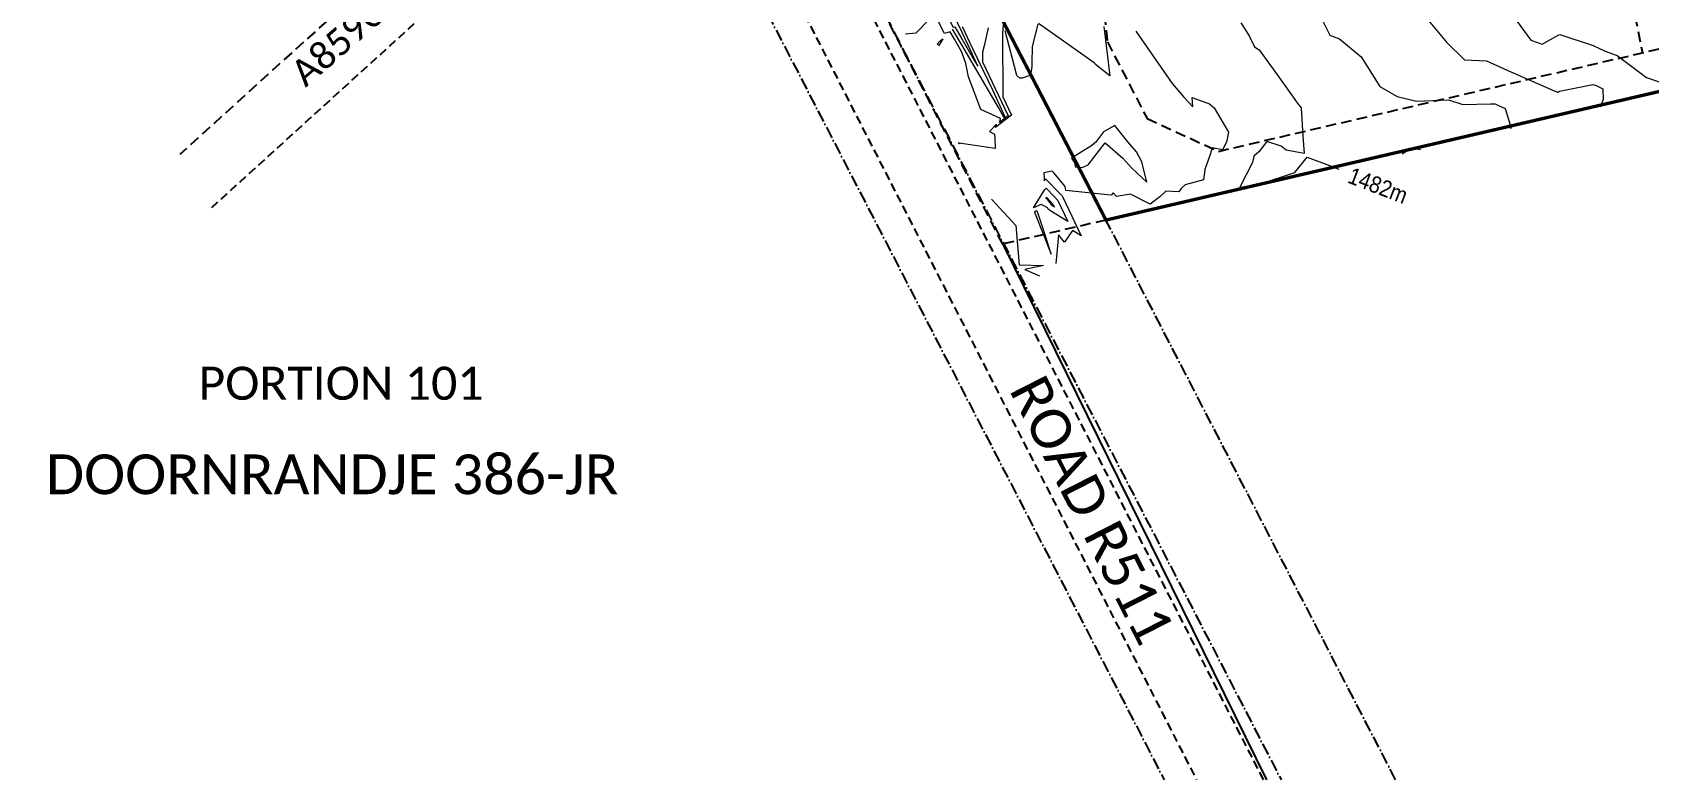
# Model space of a CAD drawing. Header units: metres. Extents: x 5688 to 19740, y -52 to 3406.
# Drawn here: x 7113.7 to 7601.2, y 399.4 to 625 of the extents above; entities that cross this region are included whole.
import ezdxf
from ezdxf.enums import TextEntityAlignment as Align

# ---------------------------------------------------------------- set-up
doc = ezdxf.new("R2010")
doc.units = ezdxf.units.M
for name, pattern in [('$RECOVER_240322110956-0', [0]), ('ACAD_ISO10W100', [18, 12, -3, 0, -3]), ('DASHED', [19.05, 12.7, -6.35]), ('HIDDEN', [9.525, 6.35, -3.175])]:
    doc.linetypes.add(name, pattern=pattern)
for name, color, linetype in [('CENTRELINES', 7, 'Continuous'), ('Contours', 7, 'Continuous'), ('DORPNAAM', 7, 'Continuous'), ('ERFNOMMER', 7, 'Continuous'), ('LINES', 7, 'Continuous'), ('PWV_RESERVES', 7, 'Continuous'), ('SERV', 7, 'Continuous'), ('SITE', 7, 'Continuous'), ('STRAATNAME', 7, 'Continuous')]:
    doc.layers.add(name, color=color, linetype=linetype)
doc.styles.add('CALIBRII', font='calibri.ttf')
doc.styles.add('MM-STANDARD', font='', dxfattribs={"height": 1})
doc.styles.add('Text_Style_1', font='calibri.ttf')
doc.styles.get('MM-STANDARD').set_extended_font_data('MM-STANDARD')

# ---------------------------------------------------------------- blocks, each defined once
blk = doc.blocks.new('CONTOURS-CG')
at = {"layer": 'Contours', "color": 253, "lineweight": 9, "true_color": 0xa1a3a5}
for points, elevation in [([(31373.72, -549.89), (31380.94, -559.57), (31384.29, -560.84), (31389.37, -558), (31389.68, -557.94), (31399.71, -561.17), (31403.31, -562.94), (31406.91, -564.21), (31406.93, -564.22), (31415.75, -570.86), (31415.75, -570.86), (31419.64, -572.18)], 1480.5), ([(31341.42, -543.18), (31355.47, -560.17), (31360.88, -565.57), (31367.58, -565.88), (31373.92, -568.75), (31387.79, -574.8), (31388.99, -575.26), (31389, -575.26), (31389.54, -574.96), (31399.57, -572.95), (31400.6, -573.29), (31402.6, -574.27), (31402.69, -577.54), (31401.77, -579.8)], 1481), ([(31316.43, -550.45), (31320.27, -558.13), (31320.28, -558.13), (31323.18, -559.16), (31329.72, -564.66), (31335.38, -573.59), (31335.38, -573.59), (31340.64, -576.58), (31346.43, -577.99), (31356.11, -577.61), (31356.11, -577.61), (31360.39, -578.99), (31368.76, -578.81), (31370.12, -578.87), (31370.93, -579.24), (31373.2, -580.23), (31374.97, -586.17), (31374.97, -586.17)], 1481.5), ([(31293.48, -554.41), (31295.48, -557.47), (31296.02, -558.54), (31297.56, -561.6), (31297.58, -561.62), (31299, -562.5), (31304.52, -570.17), (31310.2, -578.27), (31310.34, -578.44), (31310.34, -578.44), (31311.62, -580.01), (31312.16, -588.59), (31312.53, -593.81), (31307.08, -592.78), (31305.64, -591.57), (31301.31, -590.16), (31298.89, -593.3), (31297.31, -594.6), (31296.92, -596.53), (31293.17, -604.02), (31298.61, -603.18), (31298.8, -603.14), (31309.74, -599.59), (31313.45, -594.91), (31320.23, -597.4), (31322.99, -598.57), (31322.99, -598.57)], 1482), ([(31261.77, -556.89), (31272.75, -572.69), (31276.28, -576.84), (31278.92, -579.76), (31278.78, -576.95), (31283.98, -578.82), (31285.38, -580.06), (31289.71, -587.33), (31289.1, -590.38), (31287.92, -592.72), (31284.79, -592.14), (31284.79, -592.14), (31284.22, -594.14), (31282.62, -598.69), (31282.61, -598.72), (31282.14, -601.74), (31276.7, -603.26), (31275.4, -604.34), (31274.75, -605.43), (31270.83, -605.14), (31269, -606.92), (31266.12, -609.1), (31260.19, -606.04), (31255.98, -606.77), (31255.98, -606.77), (31254.89, -605.73), (31254.43, -606.31), (31254.28, -606.38), (31240.61, -604.96), (31240.48, -603.75), (31237.1, -599.78), (31236.55, -599.11), (31234.02, -599.61), (31234.11, -601.08), (31234.14, -602.1), (31234.53, -601.49), (31239.1, -606.11), (31239.52, -606.55), (31239.7, -606.75), (31245.27, -618.7), (31243.66, -617.66), (31242.7, -617.04), (31242.7, -617.04), (31240.29, -620.58), (31238.43, -618.39), (31237.95, -623.87), (31237.69, -627.03)], 1482.5), ([(31252.08, -555.49), (31253.92, -570.4), (31249.65, -566.93), (31249.44, -566.59), (31249.25, -566.42), (31232.44, -554.62)], 1483), ([(31232.2, -554.73), (31230.54, -561.48), (31230.36, -566.52), (31230.45, -567.53), (31230.25, -569.01), (31229.76, -570.26), (31227.44, -571.11), (31226.83, -571.04), (31225.92, -570.23), (31225.2, -567.59), (31222.33, -556.79)], 1483), ([(31221.78, -554.94), (31221.55, -557.52), (31221.64, -576.74), (31224.23, -582.2), (31219.57, -585.91), (31219.43, -585.98), (31219.46, -585.82), (31219.7, -585.01), (31217.63, -587.18), (31219.12, -587.99), (31219.2, -589.26), (31219.3, -592.35), (31208.45, -590.67), (31208.59, -590.89), (31208.21, -590.49)], 1483), ([(31217.25, -555.86), (31216.05, -561.33), (31215.48, -563.23), (31215.5, -566.11), (31223.24, -582.45), (31220.69, -584.46), (31220.81, -583.8), (31220.96, -583.3), (31215.05, -580.55), (31215.05, -580.55), (31211.28, -570.69), (31210.48, -566.68), (31209.34, -563.2), (31207.09, -559.29), (31205.78, -557.06), (31204.11, -557.61), (31201.97, -553.44)], 1483.5), ([(31199.42, -553.39), (31195.44, -557.51), (31192.26, -557.8)], 1483.5), ([(31209.35, -555.47), (31212.52, -562.15), (31218.6, -574.78), (31222.25, -582.7), (31221.94, -582.94), (31221.97, -582.8), (31220.31, -579.92), (31209.29, -561), (31206.46, -556.3)], 1484), ([(31189.53, -525.39), (31189.53, -525.39), (31190.75, -525.33), (31193.87, -530.88), (31196.84, -536.47), (31197.02, -536.81), (31204.36, -551.22), (31206.71, -555.68), (31207.15, -555.54), (31209.3, -559.21), (31212.67, -565.11), (31214.15, -567.49), (31211.2, -561.08), (31208.55, -555.56), (31208.08, -554.65), (31208.05, -554.61), (31203.97, -545.74), (31200.48, -536.59), (31194.8, -523.92), (31189.53, -525.39)], 1484.5), ([(31201.87, -560.81), (31201.87, -560.81), (31202.65, -559.86), (31203.53, -559.22), (31202.31, -561.24), (31201.87, -560.81)], 1483.5), ([(31242.33, -595.23), (31242.33, -595.24), (31243.37, -596.78), (31243.48, -597.83), (31245.61, -598.05), (31247.4, -597.23), (31252.55, -590.55), (31257.87, -595.27), (31260.56, -598.2), (31260.57, -598.21), (31265.04, -602.48), (31265.04, -602.48), (31263.63, -596.38), (31261.93, -593.28), (31259.37, -590.32), (31255.39, -585.36), (31252.04, -587.23), (31249.57, -590.54), (31249.22, -590.84), (31248.36, -591.51), (31248.16, -591.65), (31242.33, -595.23)], 1483), ([(31373.75, -586.3), (31373.75, -586.3), (31373.71, -586.07), (31373.87, -585.51), (31374.96, -586.17)], 1481.5), ([(31342.08, -593.96), (31342.08, -593.96), (31343.48, -593.02), (31345.43, -592.34), (31347.62, -592.63)], 1482), ([(31233.26, -609.23), (31233.26, -609.24), (31230.88, -610.25), (31234.29, -604.65), (31234.69, -604.23), (31237.28, -606.85), (31238.27, -607.99), (31241.25, -614.36), (31235.88, -610.98), (31235.38, -610.57), (31235.09, -610.19), (31234.07, -609.59), (31233.26, -609.23)], 1483), ([(31218.24, -607.61), (31218.24, -607.61), (31225.59, -615.5), (31226.63, -627.37), (31233.9, -627.58), (31228.28, -628.8), (31232.74, -630.7)], 1482.5), ([(31234.76, -607.31), (31234.76, -607.31), (31234.59, -607.38), (31234.86, -606.97), (31235.03, -607.15), (31236.85, -609.22), (31237.22, -610.01), (31236.49, -609.54), (31234.88, -607.38), (31234.88, -607.38), (31234.81, -607.34), (31234.76, -607.31)], 1483.5), ([(31231.77, -611.16), (31231.17, -611.41), (31231.18, -611.57), (31236.28, -624.21), (31234.31, -618.05), (31232.28, -612.01), (31232, -611.26), (31231.77, -611.16)], 1482.5)]:
    blk.add_lwpolyline(points, dxfattribs=dict(at, elevation=elevation))
at = {"layer": 'Contours', "color": 253, "true_color": 0xa1a3a5, "style": 'MM-STANDARD', "width": 0.9}
blk.add_text('1482m', height=5, rotation=338.9887, dxfattribs=at).set_placement((31334.82, -603.48, 1481.73), align=Align.MIDDLE)

msp = doc.modelspace()

# ---------------------------------------------------------------- linework, layer by layer
at = {"layer": 'CENTRELINES', "color": 251, "linetype": 'ACAD_ISO10W100', "ltscale": 0.3, "true_color": 0x636466, "flags": 128}
msp.add_lwpolyline([(5688.805, 3103.893), (5948.409, 2861.028), (5991.976, 2819.703), (6036.694, 2774.403), (6105.899, 2695.952), (6161.525, 2623.912), (6196.729, 2571.239), (6229.17, 2521.008), (6802.209, 1622.221), (6978.978, 1344.418), (7091.058, 1161.872), (7184.897, 989.621), (7296.815, 773.514), (7348.564, 673.441), (7490.381, 399.383)], dxfattribs=at)
at = {"layer": 'DORPNAAM', "color": 251, "linetype": '$RECOVER_240322110956-0', "true_color": 0x636466}
msp.add_line((7406.403, 561.056), (7486.008, 399.381), dxfattribs=at)
at = {"layer": 'LINES', "color": 251, "linetype": 'HIDDEN', "ltscale": 0.5, "true_color": 0x636466}
msp.add_line((7206.038, 631.571), (7158.202, 588.056), dxfattribs=at)
for points in [[(7585.524, 1151.188), (7404.476, 1058.255), (7392.057, 1044.149), (7370.847, 983.836), (7371.968, 967.572), (7440.124, 835.332), (7456.962, 829.948), (7468.874, 806.837), (7463.489, 789.999), (7473.618, 770.347), (7436.588, 635.111), (7437.955, 622.142), (7449.937, 598.971), (7471.437, 589.045), (7644.427, 629.28)], [(7437.541, 568.298), (7406.403, 561.056), (7282.475, 802.72), (7184.986, 956.527), (7225.88, 977.518)], [(7593.421, 745.867), (7573.838, 741.802), (7599.371, 618.8)]]:
    msp.add_lwpolyline(points, dxfattribs=at)
at = {"layer": 'PWV_RESERVES', "color": 251, "linetype": 'ACAD_ISO10W100', "ltscale": 0.3, "true_color": 0x636466}
for points in [[(7524.892, 399.383), (7371.507, 695.993), (7363.777, 753.224), (7353.711, 772.756), (7315.896, 803.392), (7212.381, 1003.63), (7117.791, 1177.117), (7004.763, 1361.337), (6828.202, 1638.928), (6258.189, 2536.097), (6238.218, 2593.021), (6245.772, 2615.119), (6291.889, 2655.461), (6417.26, 2717.109), (6555.092, 2787.485), (6655.825, 2857.808), (6797.535, 2974.863), (6886.03, 3059.837), (6936.23, 3119.259), (7139.492, 3359.193)], [(5689.306, 3061.339), (5927.211, 2838.695), (5970.324, 2797.787), (6014.066, 2753.46), (6082.013, 2676.408), (6136.361, 2605.998), (6170.832, 2554.402), (6203.083, 2504.447), (6775.916, 1605.637), (6952.488, 1328.036), (7063.986, 1146.366), (7157.256, 975.09), (7266.569, 763.921), (7275.129, 703.82), (7292.696, 685.446), (7322.89, 654.971), (7455.093, 399.383)]]:
    msp.add_lwpolyline(points, dxfattribs=at)
at = {"layer": 'SERV', "color": 251, "linetype": 'DASHED', "ltscale": 0.2, "true_color": 0x636466}
for p, q in [((7485.061, 399.383), (7315.549, 730.564)), ((7167.827, 572.088), (7310.244, 701.427)), ((7310.244, 701.427), (7464.84, 399.383))]:
    msp.add_line(p, q, dxfattribs=at)
at = {"layer": 'SITE', "color": 251, "linetype": 'HIDDEN', "ltscale": 0.5, "true_color": 0x636466, "const_width": 1}
msp.add_lwpolyline([(7283.509, 866.042), (7269.23, 934.923), (7274.725, 957.013), (7255.783, 992.867), (7366.582, 1049.74), (7207.92, 1358.849), (7872.637, 1467.487), (7913.848, 1215.042), (8244.292, 1269.046), (8286.282, 1016.686), (7954.708, 962.495), (7938.189, 959.797), (7944.711, 624.137), (7956.213, 541.746), (7841.773, 540.956), (7738.993, 535.306), (7706.393, 529.766), (7682.263, 625.216), (7437.541, 568.298), (7371.507, 695.993), (7363.777, 753.224), (7353.711, 772.756), (7315.896, 803.392)], close=True, dxfattribs=at)

# ---------------------------------------------------------------- block references
at = {"layer": 'Contours', "color": 215, "linetype": 'Continuous', "true_color": 0xa953a0}
msp.add_blockref('CONTOURS-CG', (-23815.222, 1182.208), dxfattribs=at)

# ---------------------------------------------------------------- texts
at = {"layer": 'DORPNAAM', "color": 251, "linetype": 'Continuous', "true_color": 0x636466, "style": 'CALIBRII'}
msp.add_text('DOORNRANDJE 386-JR', height=12, dxfattribs=at).set_placement((7204.167, 491.553), align=Align.MIDDLE_CENTER)
at = {"layer": 'ERFNOMMER', "color": 251, "linetype": 'Continuous', "true_color": 0x636466, "style": 'CALIBRII'}
msp.add_text('PORTION 101', height=10, dxfattribs=at).set_placement((7206.822, 519.047), align=Align.MIDDLE_CENTER)
at = {"layer": 'SERV', "color": 251, "linetype": 'Continuous', "true_color": 0x636466, "style": 'CALIBRII'}
msp.add_text('A8590/1947', height=8, rotation=41, dxfattribs=at).set_placement((7217.136, 631.726), align=Align.MIDDLE_CENTER)

# ---------------------------------------------------------------- next in the draw order: texts
at = {"layer": 'STRAATNAME', "color": 251, "linetype": 'Continuous', "true_color": 0x636466, "insert": (7408.056, 517.092), "char_height": 12, "attachment_point": 7, "rotation": 297, "style": 'Text_Style_1', "bg_fill": 3, "box_fill_scale": 1, "bg_fill_color": 256, "bg_fill_transparency": 0}
msp.add_mtext('ROAD R511', dxfattribs=at)

doc.saveas('drawing.dxf')
